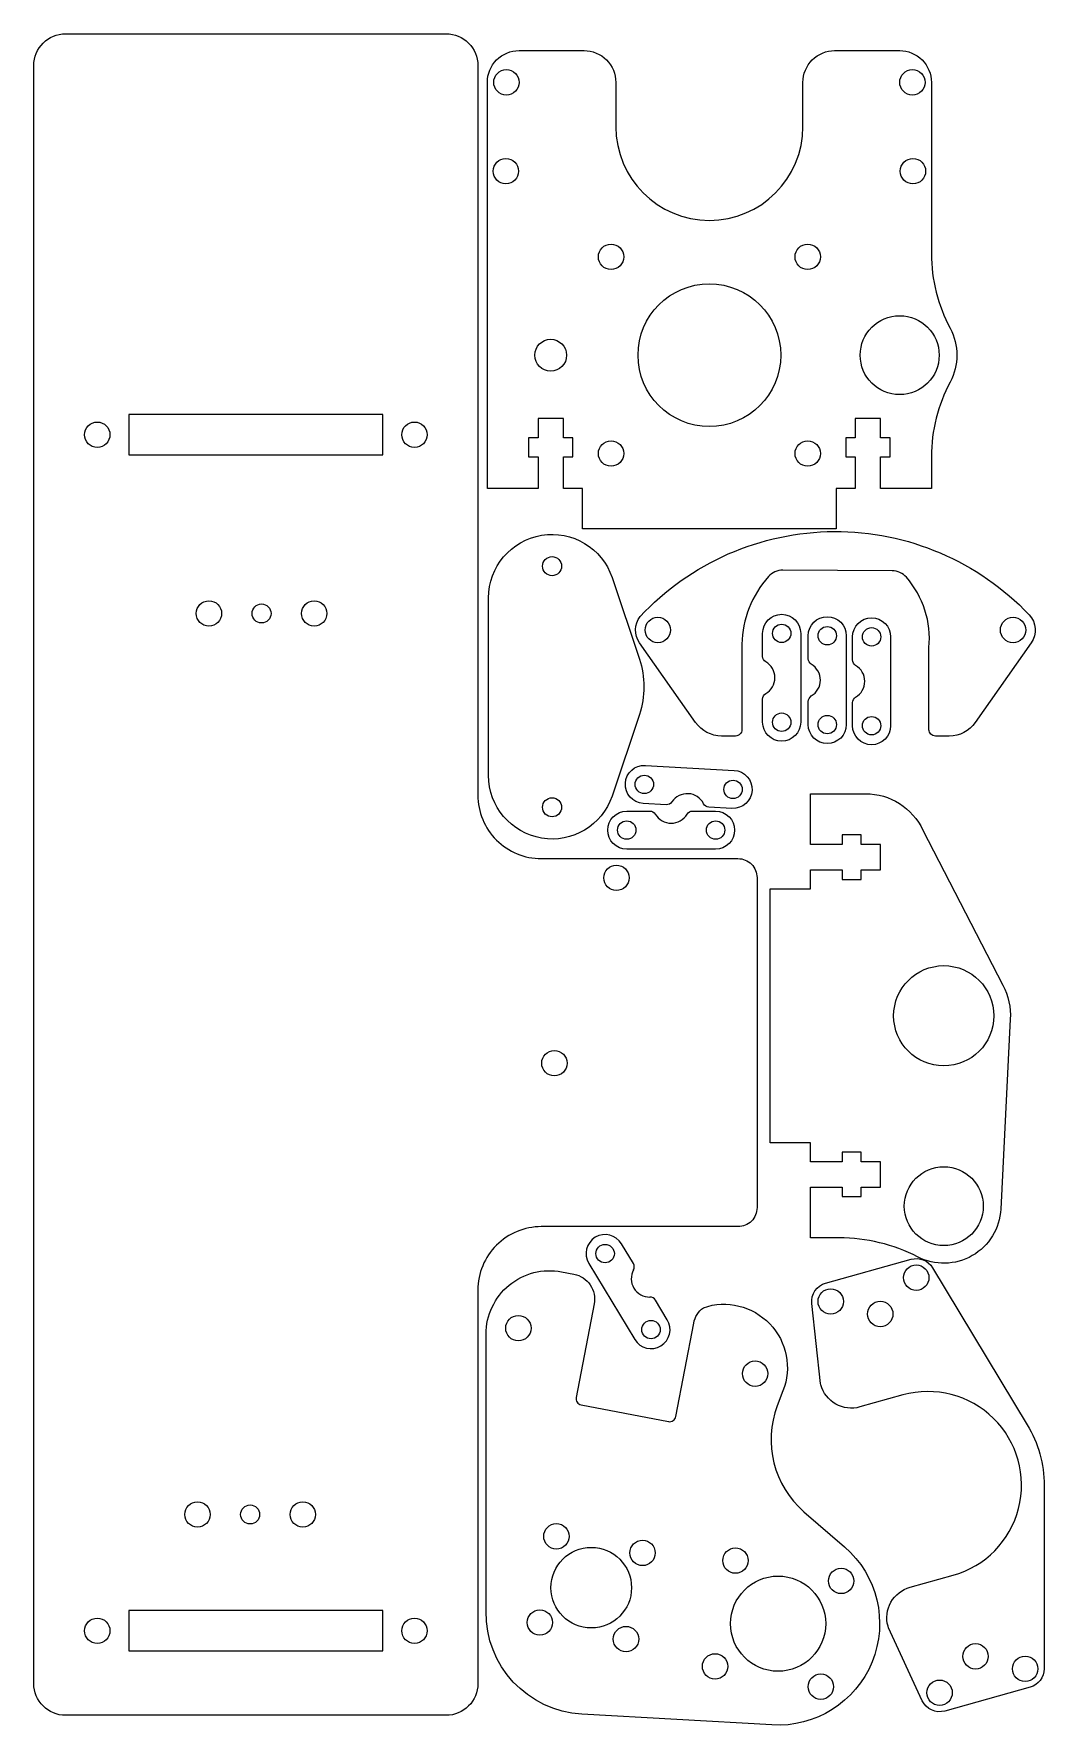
# Model space of a CAD drawing. Header units: millimetres. Extents: x 89 to 248, y 7 to 274.
import ezdxf

# ---------------------------------------------------------------- set-up
doc = ezdxf.new("R2010")
doc.units = ezdxf.units.MM
doc.layers.get('0').update_dxf_attribs({"linetype": 'CONTINUOUS'})

msp = doc.modelspace()

# ---------------------------------------------------------------- linework, layer by layer
for p, q in [((183.51, 80.11), (181.63, 83.22)), ((176.49, 80.12), (183.73, 68.14)), ((188.86, 71.24), (186.98, 74.35))]:
    msp.add_line(p, q)
for points in [[(203, 88.92, -0.414214), (200, 85.92), (169, 85.92, 0.414214), (159, 75.92), (159, 13.91, -0.414214), (154, 8.91), (94, 8.91, -0.414214), (89, 13.91), (89, 268.91, -0.414214), (94, 273.91), (154, 273.91, -0.414214), (159, 268.91), (159, 153.92, 0.414214), (169, 143.92), (200, 143.92, -0.414214), (203, 140.92)], [(225.49, 271.26, -0.414214), (230.49, 266.26), (230.49, 239.26, 0.123106), (233.44, 227.5, -0.25), (233.44, 219.03, 0.123106), (230.49, 207.26), (230.49, 202.26), (222.49, 202.26), (222.49, 207.26), (223.99, 207.26), (223.99, 210.26), (222.49, 210.26), (222.49, 213.26), (218.49, 213.26), (218.49, 210.26), (216.99, 210.26), (216.99, 207.26), (218.49, 207.26), (218.49, 202.26), (215.49, 202.26), (215.49, 195.91), (175.49, 195.91), (175.49, 202.26), (172.49, 202.26), (172.49, 207.26), (173.99, 207.26), (173.99, 210.26), (172.49, 210.26), (172.49, 213.26), (168.49, 213.26), (168.49, 210.26), (166.99, 210.26), (166.99, 207.26), (168.49, 207.26), (168.49, 202.26), (160.49, 202.26), (160.49, 266.26, -0.414214), (165.49, 271.26), (175.74, 271.26, -0.414214), (180.74, 266.26), (180.74, 259.26, 1), (210.24, 259.26), (210.24, 266.26, -0.414214), (215.24, 271.26)], [(160.69, 157.01), (160.69, 185.01, -0.847833), (180.15, 188.24), (184.49, 175.37, -0.154068), (184.49, 166.65), (180.15, 153.78, -0.847833)], [(197.41, 163.24, -0.244157), (193.33, 165.36), (184.49, 177.94, -0.325339), (184.56, 182.06, -0.432446), (245.89, 182.36, -0.357061), (246.22, 177.94), (237.39, 165.36, -0.244157), (233.3, 163.24), (231.11, 163.24, -0.414242), (230.11, 164.24), (230.11, 177.17, 0.204906), (226.55, 188.26, 0.216292), (224.3, 189.3), (207.06, 189.37, 0.214991), (204.81, 188.37, 0.178492), (200.61, 177.72), (200.61, 164.24, -0.414242), (199.61, 163.24)], [(209.89, 165.42, -1), (203.89, 165.42), (203.89, 169.06, -0.265963), (204.38, 169.92, 0.572416), (204.38, 174.93, -0.265963), (203.89, 175.79), (203.89, 179.42, -1), (209.89, 179.42)], [(217.07, 165.05, -1), (211.07, 165.05), (211.07, 168.68, -0.265963), (211.56, 169.55, 0.572416), (211.56, 174.55, -0.265963), (211.07, 175.41), (211.07, 179.05, -1), (217.07, 179.05)], [(224.06, 164.87, -1), (218.06, 164.87), (218.06, 168.5, -0.265963), (218.55, 169.36, 0.572416), (218.55, 174.37, -0.265963), (218.06, 175.23), (218.06, 178.87, -1), (224.06, 178.87)], [(199.39, 157.83, -1), (199.05, 151.84), (195.42, 152.04, -0.265963), (194.58, 152.58, 0.572416), (189.59, 152.87, -0.265963), (188.7, 152.42), (185.07, 152.63, -1), (185.41, 158.62)], [(216.44, 146.15), (211.44, 146.15), (211.44, 154.15), (220.1, 154.15, -0.290316), (229.15, 148.42), (241.77, 123.97, -0.132545), (242.93, 118.62), (241.43, 88.7, -0.545216), (228.32, 81.15, 0.119531), (215.95, 84.15), (211.44, 84.15), (211.44, 92.15), (216.44, 92.15), (216.44, 90.65), (219.44, 90.65), (219.44, 92.15), (222.44, 92.15), (222.44, 96.15), (219.44, 96.15), (219.44, 97.65), (216.44, 97.65), (216.44, 96.15), (211.44, 96.15), (211.44, 99.15), (205.09, 99.15), (205.09, 139.15), (211.44, 139.15), (211.44, 142.15), (216.44, 142.15), (216.44, 140.65), (219.44, 140.65), (219.44, 142.15), (222.44, 142.15), (222.44, 146.15), (219.44, 146.15), (219.44, 147.65), (216.44, 147.65)], [(182.47, 145.41, -1), (182.47, 151.41), (186.1, 151.41, -0.265963), (186.97, 150.92, 0.572416), (191.97, 150.92, -0.265963), (192.83, 151.41), (196.47, 151.41, -1), (196.47, 145.41)], [(211.64, 73.81, -0.367004), (213.81, 77.02), (227.3, 80.77, -0.336754), (230.67, 79.43), (245.6, 54.71, -0.138573), (248.27, 45.11), (248.27, 16.23, -0.336754), (246.07, 13.34), (232.59, 9.58, -0.367004), (229.06, 11.21), (223.72, 22.69), (223.65, 22.93, -0.414214), (227.13, 29.08), (233.9, 30.97, 1), (225.99, 59.39), (219.22, 57.5, -0.414214), (213.06, 60.98), (212.99, 61.22)], [(207.09, 60.02), (206.2, 57.68, 0.315311), (210.4, 40.99), (216.8, 35.45, -0.717022), (205.36, 7.38), (175.38, 9.08, -0.4021), (160.29, 25.3), (160.29, 68.98, -0.471013), (172.18, 78.8), (174.15, 78.42, -0.414214), (177.32, 73.74), (174.49, 59.01, 0.414214), (175.28, 57.84), (189.03, 55.19, 0.414214), (190.2, 55.99), (193.03, 70.72, -0.18525), (194.54, 73.15, -0.639991)]]:
    msp.add_lwpolyline(points, format="xyb", close=True)
for points in [[(144, 207.56), (144, 213.91), (104, 213.91), (104, 207.56)], [(144, 25.41), (104, 25.41), (104, 19.06), (144, 19.06)]]:
    msp.add_lwpolyline(points, close=True)
for centre, radius in [((163.49, 266.26), 2), ((227.49, 266.26), 2), ((163.41, 252.26), 2), ((227.58, 252.26), 2), ((179.99, 238.76), 2), ((210.99, 238.76), 2), ((195.49, 223.26), 11.25), ((225.49, 223.26), 6.22), ((170.49, 223.26), 2.5), ((99, 210.73), 2), ((149, 210.73), 2), ((179.99, 207.76), 2), ((210.99, 207.76), 2), ((170.69, 190.01), 1.5), ((116.6, 182.56), 2), ((124.9, 182.56), 1.5), ((133.2, 182.56), 2), ((187.36, 179.95), 2), ((243.36, 179.95), 2), ((206.89, 179.42), 1.45), ((214.07, 179.05), 1.45), ((221.06, 178.87), 1.45), ((206.89, 165.42), 1.45), ((214.07, 165.05), 1.45), ((221.06, 164.87), 1.45), ((185.24, 155.62), 1.45), ((199.22, 154.83), 1.45), ((170.69, 152.01), 1.5), ((182.47, 148.41), 1.45), ((196.47, 148.41), 1.45), ((180.84, 140.89), 2), ((232.44, 119.15), 7.9), ((171.06, 111.68), 2), ((232.44, 89.15), 6.22), ((179.06, 81.67), 1.45), ((228.1, 77.88), 2), ((214.62, 74.13), 2), ((222.43, 72.15), 2), ((165.38, 69.92), 2), ((186.29, 69.69), 1.45), ((202.7, 62.75), 2), ((114.8, 40.56), 2), ((123.1, 40.56), 1.5), ((131.4, 40.56), 2), ((171.38, 37.11), 2), ((176.87, 29.02), 6.35), ((184.96, 34.5), 2), ((199.6, 33.29), 2), ((216.26, 30.08), 2), ((206.33, 23.35), 7.5), ((99, 22.23), 2), ((149, 22.23), 2), ((168.77, 23.53), 2), ((182.35, 20.92), 2), ((237.45, 18.2), 2), ((196.39, 16.62), 2), ((245.27, 16.23), 2), ((213.06, 13.42), 2), ((231.78, 12.47), 2)]:
    msp.add_circle(centre, radius)
for centre, radius, start, end in [((179.06, 81.67), 3, 31.1109, 211.1109), ((182.65, 79.59), 1, -28.4641, 31.1109), ((186.08, 77.73), 2.9, 151.5359, 270.6859), ((186.13, 73.83), 1, 31.1109, 90.6859), ((186.29, 69.69), 3, -148.8891, 31.1109)]:
    msp.add_arc(centre, radius, start, end)

doc.saveas('drawing.dxf')
